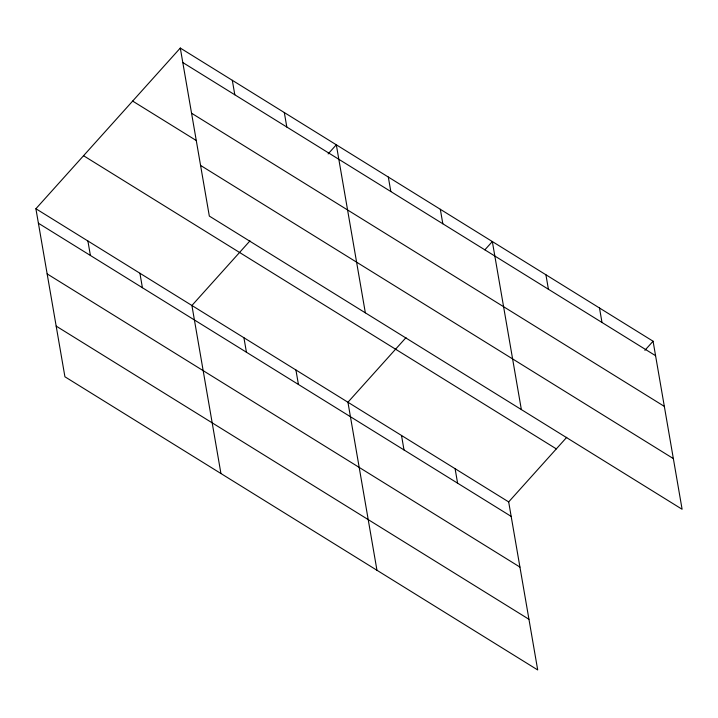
<?xml version="1.0" encoding="UTF-8"?>
<svg xmlns="http://www.w3.org/2000/svg" width="718" height="718" viewBox="0 0 718 718"><rect width="100%" height="100%" fill="white"/><g stroke="black" fill="none" stroke-linecap="round" stroke-linejoin="round"><path stroke-width="1.08" d="M35.9 208.741L508.676 501.918L537.701 669.948L64.925 376.779L35.9 208.741L180.299 48.052L653.075 341.221L682.1 509.259L209.324 216.082L180.299 48.052M249.981 240.871L191.912 305.491L220.938 473.53M328.126 153.912L336.32 144.794L365.345 312.833M405.993 337.622L347.934 402.233L376.959 570.271M484.883 249.828L492.333 241.544L521.358 409.583M508.676 501.918L566.744 437.298M644.881 350.339L653.075 341.221M182.803 62.538L655.579 355.706M191.553 113.211L664.33 406.379M132.65 101.076L196.005 140.36M200.573 165.418L673.349 458.587M83.548 155.716L556.324 448.885M38.404 223.226L511.18 516.404M47.155 273.899L519.931 567.076M56.175 326.107L528.951 619.284M599.494 307.995L601.998 322.481M545.913 274.77L548.417 289.255M440.322 209.297L442.826 223.783M455.095 468.692L457.599 483.178M388.321 177.041L390.825 191.535M401.515 435.458L404.01 449.953M284.31 112.546L286.814 127.032M295.924 369.985L298.428 384.471M232.309 80.299L234.813 94.785M243.923 337.738L246.427 352.224M139.911 273.244L142.415 287.73M87.901 240.988L90.405 255.482"/></g></svg>
